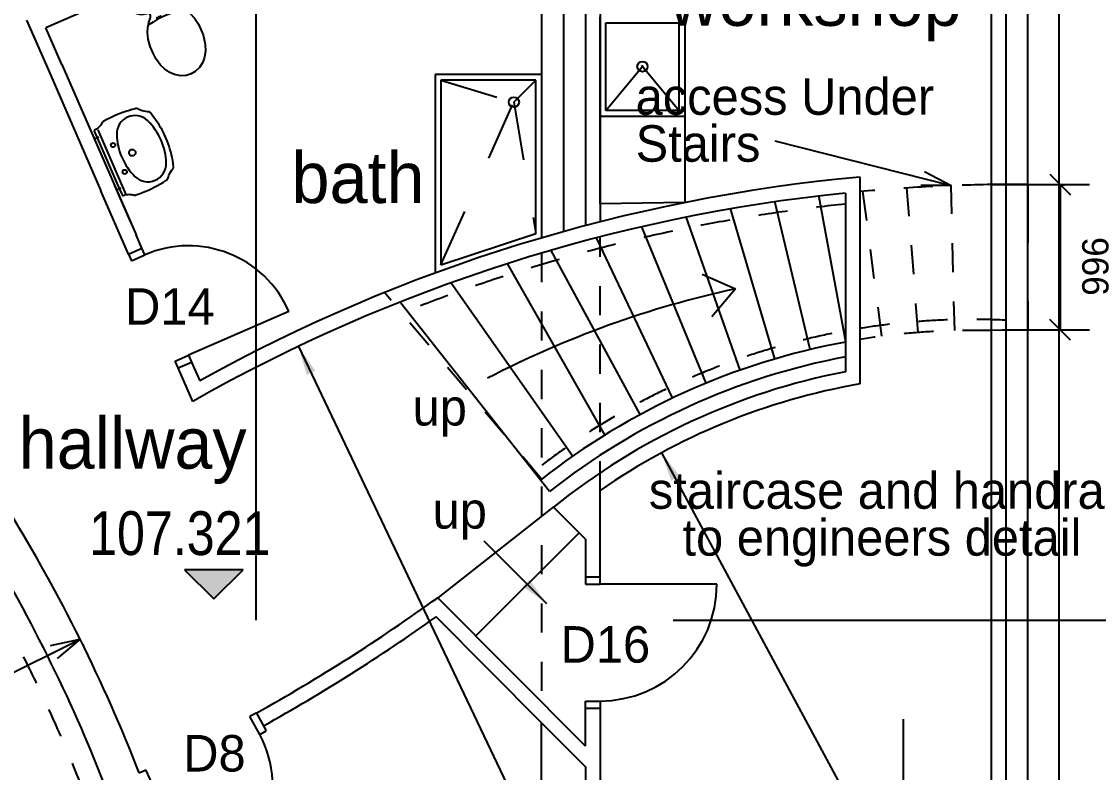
# Model space of a CAD drawing. Header units: millimetres. Extents: x -31195 to 21067, y -14865 to 15436.
# Drawn here: x -2209 to 5166, y -3574 to 1570 of the extents above; entities that cross this region are included whole.
import ezdxf

# ---------------------------------------------------------------- set-up
doc = ezdxf.new("R2010")
doc.units = ezdxf.units.MM
doc.linetypes.add('DOT', pattern=[16, 4, -4, 4, -4])
doc.linetypes.add('HIDDEN', pattern=[16, 2, -2, 2, -2, 2, -2, 2, -2])
for name, color, linetype, true_color in [('00_-_ELEVATIONS', 7, 'Continuous', 0xffffff), ('1', 7, 'Continuous', 0xffffff), ('NEW_LGF', 7, 'Continuous', 0xffffff), ('SANITARY', 7, 'Continuous', 0xffffff)]:
    doc.layers.add(name, color=color, linetype=linetype, true_color=true_color)
doc.styles.add('ARIALN', font='ARIALN.TTF', dxfattribs={"height": 0.2})
doc.dimstyles.new('ISO-25', dxfattribs={"dimtxt": 2.5, "dimasz": 2.5, "dimexe": 1.25, "dimexo": 0.625, "dimtad": 1, "dimtxsty": 'Standard', "dimcen": 2.5, "dimadec": 0, "dimazin": 0, "dimtfac": 1, "dimtmove": 0, "dimatfit": 3, "dimfxl": 1, "dimarcsym": 0})

# ---------------------------------------------------------------- blocks, each defined once
blk = doc.blocks.new('288D1C6D')
at = {"layer": 'NEW_LGF', "color": 1, "linetype": 'Continuous', "ltscale": 100}
blk.add_line((4736.8, 8397.7), (4736.8, 18675.5), dxfattribs=at)
blk = doc.blocks.new('44B1EDDA')
at = {"layer": '00_-_ELEVATIONS', "linetype": 'Continuous', "ltscale": 100}
blk.add_hatch(color=15, dxfattribs=at).paths.add_polyline_path([(780.8, 200), (1180.8, 200), (980.8, 0)])
at = {"layer": '00_-_ELEVATIONS', "color": 2, "linetype": 'Continuous', "ltscale": 100}
for p, q in [((780.8, 200), (980.8, 0)), ((1180.8, 200), (780.8, 200)), ((980.8, 0), (1180.8, 200))]:
    blk.add_line(p, q, dxfattribs=at)
at = {"layer": '00_-_ELEVATIONS', "color": 15, "linetype": 'Continuous', "ltscale": 100, "style": 'ARIALN'}
blk.add_text('107.321', height=300, rotation=359.94937, dxfattribs=at).set_placement((126.6, 300.8))
at = {"layer": '00_-_ELEVATIONS'}
blk.add_attdef('Sfb', (0, 0), '', height=1, dxfattribs=at)
blk = doc.blocks.new('2C9290BA')
at = {"layer": 'NEW_LGF', "color": 1, "linetype": 'Continuous', "ltscale": 100}
blk.add_line((16507.3, 0), (20557.3, 0), dxfattribs=at)
at = {"layer": 'NEW_LGF'}
blk.add_attdef('Sfb', (0, 0), '', height=1, dxfattribs=at)
blk = doc.blocks.new('D6F2ECE9')
at = {"layer": 'NEW_LGF', "color": 4, "linetype": 'Continuous', "ltscale": 100}
for p, q in [((15480, 686.2), (15480, 13986.2)), ((15015, 1086.2), (15015, 13586.2)), ((11935, 11026), (11935, 8826.7)), ((12335, 11026), (12335, 8936.3)), ((9981.1, 5571.6), (10049.2, 5449.3)), ((11935, 1536.2), (11935, 5505.1)), ((12335, 5245), (12335, 1086.2))]:
    blk.add_line(p, q, dxfattribs=at)
at = {"layer": 'NEW_LGF', "color": 2, "linetype": 'Continuous', "ltscale": 100}
for p, q in [((15265, 836.2), (15265, 13836.2)), ((15115, 13686.2), (15115, 986.2)), ((12085, 11026), (12085, 8869.6)), ((12235, 10926), (12235, 8910.3)), ((11935, 5505.1), (12235, 5203.7)), ((12235, 5203.7), (12235, 986.2))]:
    blk.add_line(p, q, dxfattribs=at)
at = {"layer": 'NEW_LGF', "color": 3, "linetype": 'Continuous', "ltscale": 100}
for p, q in [((9089.6, 10505), (8539.6, 10265.3)), ((8408, 10317.1), (8557.1, 9974.8)), ((8648.8, 10014.7), (8539.6, 10265.3)), ((14115, 9243.7), (14115, 9143.2)), ((9105.7, 8715.7), (8916.6, 9149.7)), ((9008.3, 9189.6), (9117.5, 8939)), ((14015, 9133.4), (14015, 7909.6)), ((14115, 9143.2), (14115, 7927.8)), ((9197.4, 8755.7), (9157.5, 8847.3)), ((9105.7, 8715.7), (9197.4, 8755.7)), ((9445.3, 7936.5), (9537, 7976.4)), ((9537, 7976.4), (9593.2, 7847.4)), ((9545.7, 7706), (9445.3, 7936.5)), ((14115, 7927.8), (14115, 7826.3)), ((12335, 6504.2), (12335, 7096.1)), ((12235, 6762.9), (12016.2, 6982.8)), ((12235, 6762.9), (12235, 6504.2)), ((12235, 6504.2), (12335, 6504.2)), ((12235, 5345.4), (11223.6, 6361.5)), ((11935, 5505.1), (11212.7, 6230.8)), ((12235, 5345.4), (12235, 5604.2)), ((12235, 5604.2), (12335, 5604.2)), ((12335, 5604.2), (12335, 5245))]:
    blk.add_line(p, q, dxfattribs=at)
for centre, radius, start, end in [((15177.2, -2216.1), 11508.9, 95.29554, 119.02498), ((15177.2, -2216.1), 11508.9, 95.29554, 119.02498), ((15177.2, -2216.1), 11408.9, 95.8467, 119.57794), ((15177.2, -2216.1), 11408.9, 95.8467, 119.57794), ((14885.8, 3412.7), 4580.4, 100.95984, 128.79255), ((14885.8, 3412.7), 4580.4, 100.95984, 128.79255), ((14885.8, 3412.7), 4480.4, 99.90674, 124.70345), ((14885.8, 3412.7), 4480.4, 99.90674, 124.70345), ((3807.7, 16653.8), 12685.6, 299.11985, 305.7737), ((3807.7, 16653.8), 12685.6, 299.11985, 305.7737), ((3807.7, 16653.8), 12785.6, 299.11985, 305.3914), ((3807.7, 16653.8), 12785.6, 299.11985, 305.3914)]:
    blk.add_arc(centre, radius, start, end, dxfattribs=at)
at = {"layer": 'NEW_LGF', "color": 1, "linetype": 'HIDDEN', "ltscale": 100}
blk.add_arc((-1161, 1136.6), 10696, 2.14137, 35.4241, dxfattribs=at)
blk.add_arc((-1161, 1136.6), 10696, 2.14137, 35.4241, dxfattribs=at)
at = {"layer": 'NEW_LGF', "color": 9, "linetype": 'Continuous', "ltscale": 100}
for s, p in [('D14', (9082.3, 8231.5)), ('D16', (12064.9, 5916.9)), ('D8', (9480.7, 5171.2))]:
    blk.add_text(s, height=250, dxfattribs=at).set_placement(p)
at = {"layer": 'NEW_LGF'}
blk.add_attdef('Sfb', (0, 0), '', height=1, dxfattribs=at)
blk = doc.blocks.new('7290DFD7')
at = {"layer": 'NEW_LGF', "color": 2, "linetype": 'Continuous', "ltscale": 100}
for p, q in [((24.6, 97.7), (206.2, 0)), ((206.2, 0), (0, 0.7))]:
    blk.add_line(p, q, dxfattribs=at)
at = {"layer": 'NEW_LGF'}
blk.add_attdef('Sfb', (0, 0), '', height=1, dxfattribs=at)
blk = doc.blocks.new('A8EA19E3')
at = {"layer": 'NEW_LGF', "color": 3, "linetype": 'Continuous', "ltscale": 100}
for p, q in [((0, 292.2), (228.8, 191.5)), ((228.8, 191.5), (68.1, 0))]:
    blk.add_line(p, q, dxfattribs=at)
at = {"layer": 'NEW_LGF'}
blk.add_attdef('Sfb', (0, 0), '', height=1, dxfattribs=at)
blk = doc.blocks.new('52F8DD1F')
at = {"layer": 'NEW_LGF', "color": 2, "linetype": 'Continuous', "ltscale": 100}
for p, q in [((0, 89.5), (201.3, 133.8)), ((201.3, 133.8), (44.5, 0))]:
    blk.add_line(p, q, dxfattribs=at)
at = {"layer": 'NEW_LGF'}
blk.add_attdef('Sfb', (0, 0), '', height=1, dxfattribs=at)
blk = doc.blocks.new('77E4D7B7')
at = {"layer": '1', "color": 1, "linetype": 'DOT', "ltscale": 100}
for p, q in [((3699.7, 1860.4), (3949.7, 1861.3)), ((3699.7, 860.2), (3699.7, 1860.4)), ((3949.7, 1861.3), (3949.7, 865.2)), ((3949.7, 865.2), (3699.7, 860.2))]:
    blk.add_line(p, q, dxfattribs=at)
at = {"layer": '1', "color": 2, "linetype": 'Continuous', "ltscale": 100}
blk.add_line((0, 1188.1), (832.4, 0), dxfattribs=at)
at = {"layer": '1', "color": 1, "linetype": 'DOT', "ltscale": 100}
for start, end in [(89.559, 90.81454), (89.559, 90.81454), (88.30324, 88.47908), (88.30324, 88.47908)]:
    blk.add_arc((3861.9, -9547.3), 11408.9, start, end, dxfattribs=at)
blk = doc.blocks.new('849A97DC')
at = {"layer": 'NEW_LGF', "color": 3, "linetype": 'Continuous', "ltscale": 100}
for p, q in [((29170.4, 15218.8), (29529.9, 14393.7)), ((29262.1, 15258.8), (29770.8, 14091.4)), ((28817.6, 11039), (29387.1, 11322.3))]:
    blk.add_line(p, q, dxfattribs=at)
at = {"layer": 'NEW_LGF', "color": 1, "linetype": 'Continuous', "ltscale": 100}
blk.add_line((34144.6, 14734.8), (35352, 14428.4), dxfattribs=at)
at = {"layer": 'NEW_LGF', "color": 4, "linetype": 'Continuous', "ltscale": 100}
for p, q in [((36029.6, 14507.2), (36171.1, 14365.8)), ((36171.1, 13369.7), (36029.6, 13511.1))]:
    blk.add_line(p, q, dxfattribs=at)
at = {"layer": 'NEW_LGF', "color": 2, "linetype": 'Continuous', "ltscale": 100}
for p, q in [((35700.3, 14436.5), (36300.3, 14436.5)), ((36100.3, 13938.5), (36100.3, 14436.5)), ((36100.3, 14436.5), (36100.3, 13440.4)), ((36100.3, 13938.5), (36100.3, 13440.4)), ((35700.3, 13440.4), (36300.3, 13440.4))]:
    blk.add_line(p, q, dxfattribs=at)
at = {"layer": 'NEW_LGF', "color": 1, "linetype": 'HIDDEN', "ltscale": 100}
blk.add_line((32548.3, 12417.7), (31471.9, 13695.8), dxfattribs=at)
for centre, radius, start, end in [((35790.5, 3028), 11333.9, 95.88553, 111.55213), ((35790.5, 3028), 11333.9, 95.88553, 111.55213), ((35499.1, 8656.7), 4855.4, 87.29475, 127.42628), ((35499.1, 8656.7), 4855.4, 87.29475, 127.42628)]:
    blk.add_arc(centre, radius, start, end, dxfattribs=at)
at = {"layer": 'NEW_LGF', "color": 15, "linetype": 'Continuous', "ltscale": 100}
for s, height, p in [('workshop', 350, (33421.4, 15523.2)), ('access Under', 250, (33192, 14913.8)), ('Stairs', 250, (33192, 14592.4)), ('bath', 350, (30835.2, 14308.9)), ('up', 250, (31664.8, 12785.4)), ('hallway', 350, (28967.1, 12489.9)), ('up', 250, (31801.8, 12079.3))]:
    blk.add_text(s, height=height, dxfattribs=at).set_placement(p)
at = {"layer": 'NEW_LGF', "color": 3, "linetype": 'Continuous', "ltscale": 100}
blk.add_text('996', height=180, rotation=90, dxfattribs=at).set_placement((36430.3, 13673.9))
at = {"layer": 'NEW_LGF'}
blk.add_attdef('Sfb', (0, 0), '', height=1, dxfattribs=at)
blk = doc.blocks.new('A99FDF50')
at = {"layer": 'NEW_LGF', "color": 2, "linetype": 'Continuous', "ltscale": 100}
for p, q in [((0, 900), (0, 850)), ((100, 850), (100, 900)), ((0, 850), (100, 850)), ((0, 0), (0, 50)), ((0, 50), (100, 50)), ((100, 50), (100, 0))]:
    blk.add_line(p, q, dxfattribs=at)
at = {"layer": 'NEW_LGF', "color": 4, "linetype": 'Continuous', "ltscale": 100}
blk.add_line((900, 850), (100, 850), dxfattribs=at)
at = {"layer": 'NEW_LGF', "color": 2, "linetype": 'Continuous', "ltscale": 100}
blk.add_arc((100, 850), 800, 270, 0, dxfattribs=at)
blk.add_arc((100, 850), 800, 270, 0, dxfattribs=at)
at = {"layer": 'NEW_LGF'}
for tag in ['Width', 'Width_FORMULA', 'Arch_group', 'TYPE', 'Floor', 'Part_Number', 'Description', 'Manufacturer', 'Quantity', 'Symbol_Path', 'Opening_height', 'Sfb', 'Height', 'PAT_NAME', 'Group', 'Ht1', 'PREFIX', 'IDENTIFIER', 'SOLID_PEN', 'CAVITY_PEN', 'OUTER_LEAF', 'CAVITY', 'INNER_LEAF', 'REVEAL', 'GABLE_ANG', 'GABLE_LEN', 'Return_type']:
    blk.add_attdef(tag, (0, 0), '', height=1, dxfattribs=at)
blk = doc.blocks.new('1BEB23FB')
at = {"layer": 'NEW_LGF', "color": 2, "linetype": 'Continuous', "ltscale": 100}
for p, q in [((0, 89.5), (201.3, 133.8)), ((201.3, 133.8), (44.5, 0))]:
    blk.add_line(p, q, dxfattribs=at)
at = {"layer": 'NEW_LGF'}
blk.add_attdef('Sfb', (0, 0), '', height=1, dxfattribs=at)
blk = doc.blocks.new('25842562')
at = {"layer": 'NEW_LGF', "color": 2, "linetype": 'Continuous', "ltscale": 100}
blk.add_line((5.6, 2.8), (0, 0), dxfattribs=at)
at = {"layer": 'NEW_LGF'}
blk.add_attdef('Sfb', (0, 0), '', height=1, dxfattribs=at)
blk = doc.blocks.new('E16A52FC')
at = {"layer": 'NEW_LGF', "color": 2, "linetype": 'Continuous', "ltscale": 100}
for p, q in [((2078.8, 0), (2078.8, 3844.2)), ((0, 0), (2680, 0))]:
    blk.add_line(p, q, dxfattribs=at)
at = {"layer": 'NEW_LGF'}
blk.add_attdef('Sfb', (0, 0), '', height=1, dxfattribs=at)
blk = doc.blocks.new('12101a2t')
at = {"layer": 'NEW_LGF', "color": 1, "linetype": 'Continuous', "ltscale": 100}
for p, q in [((284.6, 594), (262.2, 588.1)), ((289.1, 595.1), (284.6, 594)), ((292.7, 594.8), (289.1, 595.1)), ((298.7, 593.9), (292.7, 594.8)), ((303.6, 592.2), (298.7, 593.9)), ((311.2, 588.1), (303.6, 592.2)), ((89.5, 520.4), (69.2, 509.6)), ((109.1, 530.2), (89.5, 520.4)), ((127.5, 538.9), (109.1, 530.2)), ((150.5, 549.1), (127.5, 538.9)), ((174.1, 558.7), (150.5, 549.1)), ((198.3, 567.8), (174.1, 558.7)), ((227, 577.6), (198.3, 567.8)), ((244.3, 582.9), (227, 577.6)), ((262.2, 588.1), (244.3, 582.9)), ((320.8, 583.7), (311.2, 588.1)), ((332.2, 579.6), (320.8, 583.7)), ((344.7, 576.4), (332.2, 579.6)), ((356.8, 574.4), (344.7, 576.4)), ((368.8, 573.5), (356.8, 574.4)), ((373.7, 573.1), (368.8, 573.5)), ((377.7, 572), (373.7, 573.1)), ((380.8, 570.6), (377.7, 572)), ((384.4, 568.3), (380.8, 570.6)), ((387.7, 565.2), (384.4, 568.3)), ((400.5, 549.7), (387.7, 565.2)), ((412.2, 534.6), (400.5, 549.7)), ((425.7, 516.2), (412.2, 534.6)), ((3.8, 444.6), (3.3, 443.1)), ((3.3, 443.1), (3.3, 441.1)), ((5.1, 446.5), (3.8, 444.6)), ((8.7, 448.6), (5.1, 446.5)), ((18.6, 454.3), (8.7, 448.6)), ((28.5, 461.6), (18.6, 454.3)), ((26.8, 449.3), (217.3, 12.1)), ((38.9, 471.3), (28.5, 461.6)), ((48, 482.4), (38.9, 471.3)), ((54, 491.7), (48, 482.4)), ((56.9, 497.6), (54, 491.7)), ((59.1, 500.9), (56.9, 497.6)), ((61.6, 503.8), (59.1, 500.9)), ((64.2, 506.3), (61.6, 503.8)), ((69.2, 509.6), (64.2, 506.3)), ((437.6, 498.7), (425.7, 516.2)), ((447.5, 483.3), (437.6, 498.7)), ((457.7, 466.3), (447.5, 483.3)), ((467.6, 448.8), (457.7, 466.3)), ((477.4, 430.2), (467.6, 448.8)), ((0, 385.3), (34.5, 400.4)), ((3.3, 441.1), (3.7, 439.7)), ((3.7, 439.7), (23, 395.4)), ((23, 395.4), (174.8, 47)), ((484.6, 415.4), (477.4, 430.2)), ((494.2, 394.2), (484.6, 415.4)), ((502.4, 374.9), (494.2, 394.2)), ((509.6, 355.9), (502.4, 374.9)), ((516, 337.7), (509.6, 355.9)), ((522, 318.9), (516, 337.7)), ((527.9, 298.4), (522, 318.9)), ((532.6, 280.3), (527.9, 298.4)), ((537.4, 258.8), (532.6, 280.3)), ((541.1, 239.6), (537.4, 258.8)), ((544.3, 220), (541.1, 239.6)), ((515.1, 137.7), (519.8, 148.8)), ((519.8, 148.8), (525.3, 159.1)), ((525.3, 159.1), (532.4, 170.1)), ((532.4, 170.1), (539.6, 179.1)), ((539.6, 179.1), (543.8, 184.5)), ((543.8, 184.5), (546.1, 189.8)), ((547.1, 199), (544.3, 220)), ((546.1, 189.8), (547, 193.3)), ((547, 193.3), (547.4, 196.3)), ((547.4, 196.3), (547.1, 199)), ((437, 67.9), (457, 79.2)), ((457, 79.2), (478, 91.7)), ((478, 91.7), (497.7, 104.1)), ((497.7, 104.1), (502.3, 107.1)), ((502.3, 107.1), (505.3, 111.2)), ((505.3, 111.2), (507.3, 114.2)), ((507.3, 114.2), (510, 120.5)), ((510, 120.5), (511.5, 126.8)), ((511.5, 126.8), (515.1, 137.7)), ((152.7, 37.4), (186.3, 52)), ((174.8, 47), (193.8, 3.6)), ((193.8, 3.6), (194.5, 2.3)), ((194.5, 2.3), (196.3, 0.7)), ((196.3, 0.7), (197.6, 0.2)), ((197.6, 0.2), (199.4, 0)), ((199.4, 0), (201.3, 0.4)), ((201.3, 0.4), (208.4, 2.8)), ((208.4, 2.8), (218.7, 5.5)), ((218.7, 5.5), (233.1, 7.5)), ((233.1, 7.5), (241.1, 7.8)), ((241.1, 7.8), (249.5, 7.5)), ((249.5, 7.5), (259.1, 6.4)), ((259.1, 6.4), (266.8, 4.9)), ((266.8, 4.9), (271.5, 3.4)), ((271.5, 3.4), (276.3, 2.5)), ((276.3, 2.5), (280.8, 2.3)), ((280.8, 2.3), (285.6, 2.7)), ((285.6, 2.7), (288.9, 3.8)), ((288.9, 3.8), (311.3, 11.5)), ((311.3, 11.5), (332.7, 19.5)), ((332.7, 19.5), (350.4, 26.6)), ((350.4, 26.6), (373.8, 36.7)), ((373.8, 36.7), (397, 47.4)), ((397, 47.4), (414.7, 56.2)), ((414.7, 56.2), (437, 67.9))]:
    blk.add_line(p, q, dxfattribs=at)
for centre, radius in [((132.3, 344.8), 15), ((264, 293.1), 22.5), ((212.2, 161.5), 15)]:
    blk.add_circle(centre, radius, dxfattribs=at)
for centre, radius, start, end in [((282.2, 422), 125.2, 46.25421, 180.83267), ((282.2, 422), 125.2, 46.25421, 180.83267), ((92.3, 223.6), 399.7, 22.77591, 46.25391), ((92.3, 223.6), 399.7, 22.77591, 46.25391), ((554.4, 425.5), 397.4, 180.7678, 204.24328), ((554.4, 425.5), 397.4, 180.7678, 204.24328), ((96.4, 214.7), 399.5, 0.83398, 24.1824), ((96.4, 214.7), 399.5, 0.83398, 24.1824), ((132.3, 344.8), 15, 0, 0), ((264, 293.1), 22.5, 0, 0), ((560.5, 417), 399.7, 202.77491, 226.25791), ((560.5, 417), 399.7, 202.77491, 226.25791), ((212.2, 161.5), 15, 0, 0), ((370.7, 218.7), 125.2, 226.26134, 0.8328), ((370.7, 218.7), 125.2, 226.26134, 0.8328)]:
    blk.add_arc(centre, radius, start, end, dxfattribs=at)
at = {"layer": 'NEW_LGF'}
for tag in ['Part_Number', 'Description', 'Manufacturer', 'Symbol_Description', 'PAT_NAME', 'Group']:
    blk.add_attdef(tag, (0, 0), '', height=1, dxfattribs=at)
blk = doc.blocks.new('5845961C')
at = {"layer": 'NEW_LGF', "color": 2, "linetype": 'Continuous', "ltscale": 100}
for p, q in [((792.1, 882.7), (0, 260.9)), ((259.7, 0), (968.4, 705.5))]:
    blk.add_line(p, q, dxfattribs=at)
at = {"layer": 'NEW_LGF'}
blk.add_attdef('Sfb', (0, 0), '', height=1, dxfattribs=at)
blk = doc.blocks.new('3B512F9E')
at = {"layer": '1', "color": 15, "linetype": 'Continuous', "ltscale": 100}
for s, p in [('staircase and handrail', (13192, 6538.7)), ('to engineers detail', (13422, 6217.3))]:
    blk.add_text(s, height=250, dxfattribs=at).set_placement(p)
blk = doc.blocks.new('88069213')
at = {"layer": 'NEW_LGF', "color": 1, "linetype": 'HIDDEN', "ltscale": 100}
for p, q in [((399, 48.2), (322.1, 1038.2)), ((648.8, 61), (623.7, 1053.8)), ((150.3, 22.3), (20.3, 1016.8))]:
    blk.add_line(p, q, dxfattribs=at)
for centre, radius, start, end in [((1062.2, -10346.6), 11408.9, 90.81454, 95.34209), ((1062.2, -10346.6), 11408.9, 90.81454, 95.34209), ((770.8, -4717.9), 4780.4, 88.4186, 99.27935), ((770.8, -4717.9), 4780.4, 88.4186, 99.27935)]:
    blk.add_arc(centre, radius, start, end, dxfattribs=at)
at = {"layer": 'NEW_LGF'}
blk.add_attdef('Sfb', (0, 0), '', height=1, dxfattribs=at)
blk = doc.blocks.new('C3872F03')
at = {"layer": 'NEW_LGF', "color": 2, "linetype": 'Continuous', "ltscale": 100}
for radius in [11096, 11096, 10846, 10846]:
    blk.add_arc((-9235.4, -3934.3), radius, 21.2685, 31.62405, dxfattribs=at)
at = {"layer": 'NEW_LGF'}
blk.add_attdef('Sfb', (0, 0), '', height=1, dxfattribs=at)
blk = doc.blocks.new('E4F78C87')
at = {"layer": 'NEW_LGF', "color": 1, "linetype": 'HIDDEN', "ltscale": 100}
for p, q in [((400, 1449.3), (400, 3186.6)), ((0, 3075.9), (0, 0))]:
    blk.add_line(p, q, dxfattribs=at)
at = {"layer": 'NEW_LGF'}
blk.add_attdef('Sfb', (0, 0), '', height=1, dxfattribs=at)
blk = doc.blocks.new('45B99092')
at = {"layer": 'NEW_LGF', "color": 2, "linetype": 'Continuous', "ltscale": 100}
for p, q in [((801.8, 1250), (758.1, 1225.8)), ((826.2, 1103.5), (758.1, 1225.8)), ((826.2, 1103.5), (869.9, 1127.8)), ((0, 840), (45.3, 861.2)), ((104.6, 734.3), (45.3, 861.2)), ((104.6, 734.3), (50.1, 708.8))]:
    blk.add_line(p, q, dxfattribs=at)
at = {"layer": 'NEW_LGF', "color": 4, "linetype": 'Continuous', "ltscale": 100}
blk.add_line((104.6, 734.3), (447.8, 0), dxfattribs=at)
at = {"layer": 'NEW_LGF', "color": 2, "linetype": 'Continuous', "ltscale": 100}
blk.add_arc((104.6, 734.3), 810.6, 295.05151, 27.09256, dxfattribs=at)
blk.add_arc((104.6, 734.3), 810.6, 295.05151, 27.09256, dxfattribs=at)
at = {"layer": 'NEW_LGF'}
blk.add_attdef('Sfb', (0, 0), '', height=1, dxfattribs=at)
blk = doc.blocks.new('47E59499')
at = {"layer": 'NEW_LGF', "color": 2, "linetype": 'Continuous', "ltscale": 100}
for p, q in [((3047.4, 1024.9), (2862.7, 2026.9)), ((2561.1, 908.7), (2257.3, 1938.3)), ((2802.7, 973.2), (2560.5, 1987)), ((2323.1, 831.7), (1953, 1880.8)), ((1647.2, 1813.9), (2089.6, 742.4)), ((1861, 640.9), (1339.6, 1737.5)), ((1638, 527.7), (1029.9, 1650.9)), ((1397.4, 388.2), (732.6, 1558.6)), ((1017, 0), (0, 1290.8))]:
    blk.add_line(p, q, dxfattribs=at)
for radius, start in [(4780.4, 100.496), (4780.4, 100.496), (4680.4, 100.72288), (4680.4, 100.72288)]:
    blk.add_arc((3915, -3676.3), radius, start, 128.23598, dxfattribs=at)
at = {"layer": 'NEW_LGF'}
blk.add_attdef('Sfb', (0, 0), '', height=1, dxfattribs=at)
blk = doc.blocks.new('0ADF7838')
at = {"layer": 'NEW_LGF', "color": 2, "linetype": 'Continuous', "ltscale": 100}
for p, q in [((111.6, 773.3), (91.7, 819.2)), ((0, 779.2), (20, 733.4)), ((20, 733.4), (111.6, 773.3)), ((319.6, 45.8), (411.2, 85.8)), ((411.2, 85.8), (431.2, 39.9)), ((339.5, 0), (319.6, 45.8))]:
    blk.add_line(p, q, dxfattribs=at)
at = {"layer": 'NEW_LGF', "color": 4, "linetype": 'Continuous', "ltscale": 100}
blk.add_line((1098.8, 385.4), (411.2, 85.8), dxfattribs=at)
at = {"layer": 'NEW_LGF', "color": 2, "linetype": 'Continuous', "ltscale": 100}
blk.add_arc((411.2, 85.8), 750, 23.54491, 113.54491, dxfattribs=at)
blk.add_arc((411.2, 85.8), 750, 23.54491, 113.54491, dxfattribs=at)
at = {"layer": 'NEW_LGF'}
for tag in ['Width', 'Width_FORMULA', 'Arch_group', 'TYPE', 'Floor', 'Part_Number', 'Description', 'Manufacturer', 'Quantity', 'Symbol_Path', 'Opening_height', 'Sfb', 'Height', 'PAT_NAME', 'Group', 'Ht1', 'PREFIX', 'IDENTIFIER', 'SOLID_PEN', 'CAVITY_PEN', 'OUTER_LEAF', 'CAVITY', 'INNER_LEAF', 'REVEAL', 'GABLE_ANG', 'GABLE_LEN', 'Return_type']:
    blk.add_attdef(tag, (0, 0), '', height=1, dxfattribs=at)
blk = doc.blocks.new('E3600B2T')
at = {"layer": 'SANITARY', "color": 1, "linetype": 'Continuous', "ltscale": 100}
for p, q in [((5.9, 550.1), (381, 713.2)), ((381, 713.2), (383.2, 713.9)), ((383.2, 713.9), (385.6, 714)), ((385.6, 714), (387.6, 713.7)), ((387.6, 713.7), (389.3, 713.1)), ((389.3, 713.1), (391, 712)), ((391, 712), (392.4, 710.7)), ((392.4, 710.7), (393.8, 708.9)), ((393.8, 708.9), (394.7, 706.7)), ((394.7, 706.7), (400.4, 693)), ((400.4, 693), (410.2, 666.1)), ((410.2, 666.1), (419.6, 634.7)), ((422.5, 596.1), (415.6, 569)), ((419.6, 634.7), (422.5, 596.1)), ((0, 542.5), (1.2, 545.9)), ((0, 539.4), (0, 542.5)), ((1.9, 534.4), (0, 539.4)), ((13.5, 509.7), (1.9, 534.4)), ((3.6, 548.7), (5.9, 550.1)), ((382.4, 526.1), (364, 512.8)), ((402, 545.5), (382.4, 526.1)), ((415.6, 569), (402, 545.5)), ((32, 476.4), (13.5, 509.7)), ((338.8, 446.6), (328.7, 442.2)), ((345.7, 435.8), (341.4, 445.6)), ((364, 512.8), (351.9, 504.5)), ((351.9, 504.5), (358.3, 491.4)), ((358.3, 491.4), (362.4, 485.7)), ((362.4, 485.7), (367.4, 481.4)), ((367.4, 481.4), (374.6, 477.7)), ((374.6, 477.7), (393.8, 469.1)), ((393.8, 469.1), (417.1, 456.1)), ((417.1, 456.1), (453.2, 429)), ((91.9, 425), (72.5, 433.8)), ((110.2, 420.8), (91.9, 425)), ((134.5, 420.5), (110.2, 420.8)), ((156.2, 424.2), (134.5, 420.5)), ((178.3, 429.1), (156.2, 424.2)), ((173.8, 367.6), (179.2, 385.3)), ((183.8, 414.9), (178.3, 429.1)), ((179.2, 385.3), (184, 398.7)), ((184.8, 409.8), (183.8, 414.9)), ((184, 398.7), (185, 405)), ((185, 405), (184.8, 409.8)), ((232, 386.4), (227.7, 396.1)), ((228.8, 398.8), (238.9, 403.1)), ((241.5, 402.1), (245.2, 393.5)), ((245.7, 393.7), (241.9, 402.3)), ((243, 404.9), (253.1, 409.3)), ((255.7, 408.3), (259.1, 400.5)), ((313.4, 433.4), (316.8, 425.6)), ((324.6, 440.4), (314.5, 436)), ((330.9, 430.8), (327.2, 439.4)), ((327.6, 439.6), (331.4, 431)), ((453.2, 429), (484.6, 396.1)), ((484.6, 396.1), (512, 354.5)), ((164.4, 295.9), (166.5, 331.2)), ((168.3, 251), (164.4, 295.9)), ((166.5, 331.2), (169.9, 351.6)), ((169.9, 351.6), (173.8, 367.6)), ((512, 354.5), (544.8, 280.2)), ((182, 201), (168.3, 251)), ((544.8, 280.2), (559.6, 216.5)), ((201.8, 154.7), (182, 201)), ((222.8, 114), (201.8, 154.7)), ((560.3, 166.5), (552.2, 119.2)), ((559.6, 216.5), (560.3, 166.5)), ((253.9, 73.5), (222.8, 114)), ((541.4, 89.1), (520.6, 56.3)), ((552.2, 119.2), (541.4, 89.1)), ((281.1, 48), (253.9, 73.5)), ((317.5, 23.2), (281.1, 48)), ((349.3, 8.3), (317.5, 23.2)), ((391.1, 0), (349.3, 8.3)), ((428.1, 2.2), (391.1, 0)), ((463.2, 12.9), (428.1, 2.2)), ((491.4, 29), (463.2, 12.9)), ((520.6, 56.3), (491.4, 29))]:
    blk.add_line(p, q, dxfattribs=at)
for radius in [21.4, 16]:
    blk.add_circle((225.7, 557.4), radius, dxfattribs=at)
for centre, radius, start, end in [((225.7, 557.4), 21.4, 0, 0), ((225.7, 557.4), 16, 0, 0), ((546.8, -182.3), 650, 102.121, 124.879), ((546.8, -182.3), 650, 102.121, 124.879), ((49.1, 963.7), 550, 283.59209, 303.40791), ((49.1, 963.7), 550, 283.59209, 303.40791), ((339.6, 444.8), 2, 23.5, 113.5), ((339.6, 444.8), 2, 23.5, 113.5), ((416, 426.8), 27, 79.99077, 102.121), ((416, 426.8), 27, 79.99077, 102.121), ((229.6, 396.9), 2, 113.5, 203.5), ((229.6, 396.9), 2, 113.5, 203.5), ((239.7, 401.3), 2, 23.5, 113.5), ((239.7, 401.3), 2, 23.5, 113.5), ((243.8, 403.1), 2, 113.5, 203.5), ((243.8, 403.1), 2, 113.5, 203.5), ((253.9, 407.5), 2, 23.5, 113.5), ((253.9, 407.5), 2, 23.5, 113.5), ((315.3, 434.2), 2, 113.5, 203.5), ((315.3, 434.2), 2, 113.5, 203.5), ((325.4, 438.6), 2, 23.5, 113.5), ((325.4, 438.6), 2, 23.5, 113.5), ((329.5, 440.4), 2, 113.5, 203.5), ((329.5, 440.4), 2, 113.5, 203.5), ((190.6, 328.8), 27, 124.879, 143.70974), ((190.6, 328.8), 27, 124.879, 143.70974)]:
    blk.add_arc(centre, radius, start, end, dxfattribs=at)
at = {"layer": 'SANITARY'}
for tag in ['Part_Number', 'Description', 'Manufacturer', 'Quantity', 'Symbol_Description', 'PAT_NAME']:
    blk.add_attdef(tag, (0, 0), '', height=1, dxfattribs=at)
blk = doc.blocks.new('98B10A95')
at = {"layer": 'NEW_LGF', "color": 3, "linetype": 'Continuous', "ltscale": 100}
for p, q in [((5321.4, 2895.5), (5740.9, 1932.9)), ((5138.1, 2815.6), (5229.8, 2855.6)), ((7101.9, 2689.6), (7121.9, 2643.8)), ((5609.3, 1984.7), (5609.3, 1984.7)), ((5609.3, 1984.7), (5649.2, 1893)), ((5649.2, 1893), (5740.9, 1932.9)), ((4499.5, 1528.6), (4875.9, 1665.1)), ((4875.9, 1665.1), (4915.8, 1573.4)), ((4772.7, 1523.2), (4962.3, 1591.9)), ((4396.1, 1386.7), (4595, 1458.8))]:
    blk.add_line(p, q, dxfattribs=at)
at = {"layer": 'NEW_LGF', "color": 1, "linetype": 'Continuous', "ltscale": 100}
for p, q in [((7084.5, 2420.1), (7125, 2377.4)), ((512.9, 1581.5), (0, 0)), ((3555.8, 1581.5), (4396.1, 1386.7))]:
    blk.add_line(p, q, dxfattribs=at)
at = {"layer": 'NEW_LGF', "color": 4, "linetype": 'Continuous', "ltscale": 100}
blk.add_line((4602.9, 1437), (4595, 1458.8), dxfattribs=at)
blk = doc.blocks.new('6A8D4CD2')
at = {"layer": '1', "color": 1, "linetype": 'Continuous', "ltscale": 100}
for p, q in [((12360.6, 7413.1), (12360.6, 8693.1)), ((12400.6, 8653.1), (12900.6, 8653.1)), ((12400.6, 8053.1), (12400.6, 8653.1)), ((12900.6, 8653.1), (12900.6, 8053.1)), ((12940.6, 8693.1), (12940.6, 7421.1)), ((11960.6, 8299.4), (11230.6, 8299.4)), ((11230.6, 8299.4), (11230.6, 6938.5)), ((11920.6, 8259.4), (11270.6, 8259.4)), ((11270.6, 8259.4), (11270.6, 6995.6)), ((11920.6, 7209.4), (11920.6, 8259.4)), ((12900.6, 8053.1), (12400.6, 8053.1)), ((12360.6, 8013.1), (12400.6, 8013.1)), ((12400.6, 8013.1), (12940.6, 8013.1)), ((12940.6, 7421.1), (12360.6, 7413.1)), ((11270.6, 6995.6), (11920.6, 7209.4))]:
    blk.add_line(p, q, dxfattribs=at)
at = {"layer": '1', "color": 1, "linetype": 'DOT', "ltscale": 100}
for p, q in [((12900.6, 8053.1), (12400.6, 8653.1)), ((12400.6, 8053.1), (12900.6, 8653.1)), ((11270.6, 8259.4), (11770.6, 8109.4)), ((11770.6, 8109.4), (11920.6, 8259.4)), ((11270.6, 6995.6), (11770.6, 8109.4)), ((11770.6, 8109.4), (11920.6, 7209.4))]:
    blk.add_line(p, q, dxfattribs=at)
at = {"layer": '1', "color": 1, "linetype": 'Continuous', "ltscale": 100}
for centre in [(12650.6, 8353.1), (11770.6, 8109.4)]:
    blk.add_circle(centre, 35, dxfattribs=at)
for centre in [(12650.6, 8353.1), (11770.6, 8109.4)]:
    blk.add_arc(centre, 35, 0, 0, dxfattribs=at)
blk = doc.blocks.new('E3600B2T00000')
at = {"layer": 'SANITARY', "color": 1, "linetype": 'Continuous', "ltscale": 100}
for p, q in [((5.9, 550.1), (381, 713.2)), ((381, 713.2), (383.2, 713.9)), ((383.2, 713.9), (385.6, 714)), ((385.6, 714), (387.6, 713.7)), ((387.6, 713.7), (389.3, 713.1)), ((389.3, 713.1), (391, 712)), ((391, 712), (392.4, 710.7)), ((392.4, 710.7), (393.8, 708.9)), ((393.8, 708.9), (394.7, 706.7)), ((394.7, 706.7), (400.4, 693)), ((400.4, 693), (410.2, 666.1)), ((410.2, 666.1), (419.6, 634.7)), ((422.5, 596.1), (415.6, 569)), ((419.6, 634.7), (422.5, 596.1)), ((0, 542.5), (1.2, 545.9)), ((0, 539.4), (0, 542.5)), ((1.9, 534.4), (0, 539.4)), ((13.5, 509.7), (1.9, 534.4)), ((3.6, 548.7), (5.9, 550.1)), ((382.4, 526.1), (364, 512.8)), ((402, 545.5), (382.4, 526.1)), ((415.6, 569), (402, 545.5)), ((32, 476.4), (13.5, 509.7)), ((338.8, 446.6), (328.7, 442.2)), ((345.7, 435.8), (341.4, 445.6)), ((364, 512.8), (351.9, 504.5)), ((351.9, 504.5), (358.3, 491.4)), ((358.3, 491.4), (362.4, 485.7)), ((362.4, 485.7), (367.4, 481.4)), ((367.4, 481.4), (374.6, 477.7)), ((374.6, 477.7), (393.8, 469.1)), ((393.8, 469.1), (417.1, 456.1)), ((417.1, 456.1), (453.2, 429)), ((91.9, 425), (72.5, 433.8)), ((110.2, 420.8), (91.9, 425)), ((134.5, 420.5), (110.2, 420.8)), ((156.2, 424.2), (134.5, 420.5)), ((178.3, 429.1), (156.2, 424.2)), ((173.8, 367.6), (179.2, 385.3)), ((183.8, 414.9), (178.3, 429.1)), ((179.2, 385.3), (184, 398.7)), ((184.8, 409.8), (183.8, 414.9)), ((184, 398.7), (185, 405)), ((185, 405), (184.8, 409.8)), ((232, 386.4), (227.7, 396.1)), ((228.8, 398.8), (238.9, 403.1)), ((241.5, 402.1), (245.2, 393.5)), ((245.7, 393.7), (241.9, 402.3)), ((243, 404.9), (253.1, 409.3)), ((255.7, 408.3), (259.1, 400.5)), ((313.4, 433.4), (316.8, 425.6)), ((324.6, 440.4), (314.5, 436)), ((330.9, 430.8), (327.2, 439.4)), ((327.6, 439.6), (331.4, 431)), ((453.2, 429), (484.6, 396.1)), ((484.6, 396.1), (512, 354.5)), ((164.4, 295.9), (166.5, 331.2)), ((168.3, 251), (164.4, 295.9)), ((166.5, 331.2), (169.9, 351.6)), ((169.9, 351.6), (173.8, 367.6)), ((512, 354.5), (544.8, 280.2)), ((182, 201), (168.3, 251)), ((544.8, 280.2), (559.6, 216.5)), ((201.8, 154.7), (182, 201)), ((222.8, 114), (201.8, 154.7)), ((560.3, 166.5), (552.2, 119.2)), ((559.6, 216.5), (560.3, 166.5)), ((253.9, 73.5), (222.8, 114)), ((541.4, 89.1), (520.6, 56.3)), ((552.2, 119.2), (541.4, 89.1)), ((281.1, 48), (253.9, 73.5)), ((317.5, 23.2), (281.1, 48)), ((349.3, 8.3), (317.5, 23.2)), ((391.1, 0), (349.3, 8.3)), ((428.1, 2.2), (391.1, 0)), ((463.2, 12.9), (428.1, 2.2)), ((491.4, 29), (463.2, 12.9)), ((520.6, 56.3), (491.4, 29))]:
    blk.add_line(p, q, dxfattribs=at)
for radius in [21.4, 16]:
    blk.add_circle((225.7, 557.4), radius, dxfattribs=at)
for centre, radius, start, end in [((225.7, 557.4), 21.4, 0, 0), ((225.7, 557.4), 16, 0, 0), ((546.8, -182.3), 650, 102.121, 124.879), ((546.8, -182.3), 650, 102.121, 124.879), ((49.1, 963.7), 550, 283.59209, 303.40791), ((49.1, 963.7), 550, 283.59209, 303.40791), ((339.6, 444.8), 2, 23.5, 113.5), ((339.6, 444.8), 2, 23.5, 113.5), ((416, 426.8), 27, 79.99077, 102.121), ((416, 426.8), 27, 79.99077, 102.121), ((229.6, 396.9), 2, 113.5, 203.5), ((229.6, 396.9), 2, 113.5, 203.5), ((239.7, 401.3), 2, 23.5, 113.5), ((239.7, 401.3), 2, 23.5, 113.5), ((243.8, 403.1), 2, 113.5, 203.5), ((243.8, 403.1), 2, 113.5, 203.5), ((253.9, 407.5), 2, 23.5, 113.5), ((253.9, 407.5), 2, 23.5, 113.5), ((315.3, 434.2), 2, 113.5, 203.5), ((315.3, 434.2), 2, 113.5, 203.5), ((325.4, 438.6), 2, 23.5, 113.5), ((325.4, 438.6), 2, 23.5, 113.5), ((329.5, 440.4), 2, 113.5, 203.5), ((329.5, 440.4), 2, 113.5, 203.5), ((190.6, 328.8), 27, 124.879, 143.70974), ((190.6, 328.8), 27, 124.879, 143.70974)]:
    blk.add_arc(centre, radius, start, end, dxfattribs=at)
at = {"layer": 'SANITARY'}
for tag in ['Part_Number', 'Description', 'Manufacturer', 'Quantity', 'Symbol_Description', 'PAT_NAME']:
    blk.add_attdef(tag, (0, 0), '', height=1, dxfattribs=at)
blk = doc.blocks.new('678D7AA3')
at = {"layer": 'NEW_LGF', "color": 3, "linetype": 'Continuous', "ltscale": 100}
blk.add_arc((3362, -4734.5), 6869.5, 102.28651, 117.37657, dxfattribs=at)
blk.add_arc((3362, -4734.5), 6869.5, 102.28651, 117.37657, dxfattribs=at)
at = {"layer": 'NEW_LGF'}
blk.add_attdef('Sfb', (0, 0), '', height=1, dxfattribs=at)
at = {"layer": 'NEW_LGF', "color": 3, "linetype": 'Continuous', "ltscale": 100}
blk.add_leader([(608.1, -180), (180, 250)], dimstyle='ISO-25', override={"dimasz": 200}, dxfattribs=at)
blk = doc.blocks.new('3F1BD6D3')
at = {"layer": '1', "color": 9, "linetype": 'Continuous', "ltscale": 100}
for points in [[(180, 10479.2), (5088.1, 180)], [(2667.2, 9750.8), (4791.4, 5808.7)]]:
    blk.add_leader(points, dimstyle='ISO-25', override={"dimasz": 200}, dxfattribs=at)

msp = doc.modelspace()

# ---------------------------------------------------------------- block references
at = {"layer": '00_-_ELEVATIONS'}
msp.add_blockref('44B1EDDA', (-1873.1, -2385.3), dxfattribs=at)
at = {"layer": '1'}
for name, p in [('3B512F9E', (-11104.6, -8306.6)), ('6A8D4CD2', (-10607.7, -7091.9)), ('77E4D7B7', (733.1, -1407.8)), ('3F1BD6D3', (-493, -11135))]:
    msp.add_blockref(name, p, dxfattribs=at)
at = {"layer": 'NEW_LGF'}
for name, p in [('288D1C6D', (-5339.9, -10928.3)), ('849A97DC', (-31195.4, -13983)), ('D6F2ECE9', (-10582.1, -8739)), ('98B10A95', (-8562.7, -746.1)), ('2C9290BA', (-14254.5, -2530.6)), ('12101a2t', (-1714.4, 378.3)), ('7290DFD7', (3950.4, 445.4)), ('88069213', (3532.9, -608.4)), ('47E59499', (388.7, -1650)), ('E4F78C87', (1352.9, -3092.1)), ('0ADF7838', (-1476.4, -802.5)), ('A8EA19E3', (2451.4, -452.6)), ('678D7AA3', (780.1, -2238.8)), ('5845961C', (641.4, -2638.3)), ('C3872F03', (-2507.7, -3668.1)), ('A99FDF50', (1652.9, -3134.8)), ('52F8DD1F', (-2009.6, -2794.5)), ('1BEB23FB', (-2009.6, -2794.5)), ('25842562', (-1786.1, -2705.5)), ('45B99092', (-1402.9, -4417.4)), ('E16A52FC', (1752.9, -7052.7))]:
    msp.add_blockref(name, p, dxfattribs=at)
at = {"layer": 'SANITARY'}
for name in ['E3600B2T', 'E3600B2T00000']:
    msp.add_blockref(name, (-1510.2, 1197.6), dxfattribs=at)

doc.saveas('drawing.dxf')
